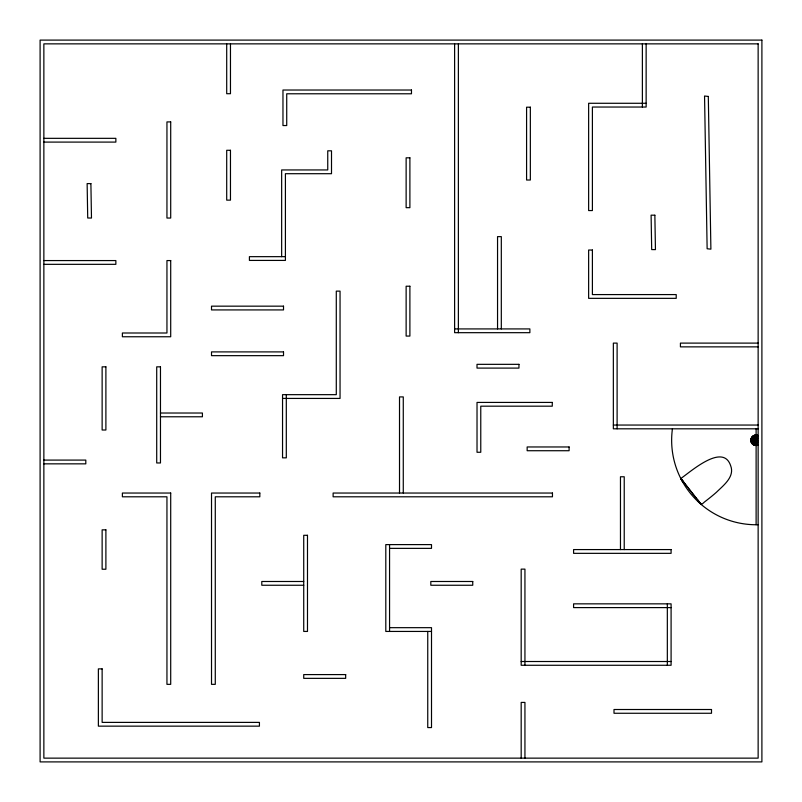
<?xml version="1.0" encoding="UTF-8"?>
<svg xmlns="http://www.w3.org/2000/svg" width="802" height="802" viewBox="0 0 802 802"><rect width="100%" height="100%" fill="white"/><g stroke="black" fill="none" stroke-linecap="round" stroke-linejoin="round"><path stroke-width="1.2" d="M755.644 445.531L756.587 435.015M755.394 445.511L756.827 435.045M755.153 445.471L757.078 435.085M754.913 445.421L757.319 435.135M754.662 445.351L757.569 435.205M754.411 445.27L757.81 435.275M754.171 445.19L758.141 435.636M753.93 445.08L756.116 440.278L754.171 435.366M753.69 444.97L756.116 440.278L753.93 435.476M753.459 444.839L756.116 440.278L753.69 435.586M753.228 444.699L756.116 440.278L753.459 435.717M753.008 444.539L756.116 440.278L753.228 435.857M752.787 444.378L756.116 440.278L753.008 436.007M752.577 444.198L756.116 440.278L752.787 436.178M752.386 444.007L758.141 438.253M752.196 443.807L756.116 440.278L758.141 442.303M752.015 443.606L756.116 440.278L752.577 436.358M751.855 443.386L756.116 440.278L752.386 436.549M751.695 443.165L756.116 440.278L758.141 444.92M751.554 442.935L756.116 440.278L752.196 436.739M751.424 442.704L756.116 440.278L752.015 436.95M751.314 442.463L756.116 440.278L751.855 437.16M751.203 442.223L756.116 440.278L751.695 437.391M751.113 441.972L756.116 440.278L751.554 437.621M751.043 441.732L756.116 440.278L751.424 437.852M750.973 441.481L756.116 440.278L751.314 438.092M750.923 441.24L756.116 440.278L751.203 438.333M750.883 440.99L756.116 440.278L751.113 438.574M750.852 440.749L756.116 440.278L751.043 438.824M750.842 440.509L756.116 440.278L750.973 439.075M684.738 483.536L680.788 478.503L682.753 482.142A84.471 84.471 0 0 0 756.116 524.749L758.141 524.719M646.141 103.278L588.638 103.278L588.638 210.565L592.397 210.565L592.397 107.037L646.141 107.037L646.141 43.859M43.859 138.335L115.859 138.335L115.859 142.094L43.859 142.094M285.412 256.66L249.412 256.66L249.412 260.419L285.412 260.419L285.412 173.703L331.507 173.703L331.507 150.816L327.747 150.816L327.747 169.944L281.652 169.944L281.652 256.66M43.859 260.57L115.859 260.57L115.859 264.329L43.859 264.329M454.614 328.92L529.871 328.92L529.871 332.68L454.614 332.68L454.614 43.859M758.141 343.106L680.427 343.106L680.427 346.865L758.141 346.865M282.545 398.424L340.048 398.424L340.048 291.126L336.289 291.126L336.289 394.664L282.545 394.664L282.545 457.842L286.304 457.842L286.304 394.664M160.47 413.02L202.415 413.02L202.415 416.779L160.47 416.779M613.35 425.05L758.141 425.05M758.141 428.809L613.35 428.809L613.35 343.106L617.109 343.106L617.109 428.809M750.832 440.278L758.141 440.278M43.859 460.087L85.804 460.087L85.804 463.847L43.859 463.847M389.561 548.367L431.506 548.367L431.506 544.608L385.802 544.608L385.802 631.435L431.506 631.435M303.727 581.49L261.793 581.49L261.793 585.249L303.727 585.249M671.094 607.605L573.59 607.605L573.59 603.846L671.094 603.846L671.094 665.269L521.18 665.269L521.18 569.129L524.939 569.129L524.939 665.269M389.561 627.675L431.506 627.675L431.506 727.574L427.747 727.574L427.747 631.435M521.18 661.51L671.094 661.51M750.842 440.037L756.116 440.278L750.923 439.316M750.852 439.807L756.116 440.278L750.883 439.556M699.805 502.684C701.008 505.851 702.773 503.415 704.527 501.952C708.577 498.824 712.597 495.666 716.427 492.278C723.384 485.41 734.953 476.829 730.662 465.731C723.133 442.774 691.344 471.135 680.808 478.533L682.753 482.142M700.066 503.014L699.514 502.303M687.926 487.576L680.808 478.533A84.471 84.471 0 0 1 672.427 428.819M688.707 488.588L695.725 497.511M697.459 499.696L701.259 504.518L695.204 496.849M681.82 479.827L680.808 478.533L700.166 503.125M698.642 501.21L699.585 502.403M683.154 481.531L681.921 479.947L682.302 480.428M754.411 435.275L757.81 445.27M754.662 435.205L757.569 445.351M754.913 435.135L757.319 445.421M755.153 435.085L757.078 445.471M755.394 435.045L756.827 445.511M755.644 435.015L756.587 445.531M755.875 435.005L756.346 445.551M756.116 428.809L756.116 524.749M667.334 603.846L667.334 665.269M642.382 43.859L642.382 107.037M624.227 549.581L624.227 476.769L620.467 476.769L620.467 549.581M524.939 758.141L524.939 702.422L521.18 702.422L521.18 758.141M501.31 328.92L501.31 236.63L497.551 236.63L497.551 328.92M458.373 43.859L458.373 332.68M403.276 493.04L403.276 396.91L399.516 396.91L399.516 493.04M389.561 544.608L389.561 631.435M230.465 43.859L230.465 93.714L226.705 93.714L226.705 43.859M761.9 40.1L40.1 40.1L40.1 761.9L761.9 761.9L761.9 40.1M758.141 43.859L43.859 43.859L43.859 758.141L758.141 758.141L758.141 43.859M411.476 90.024L282.966 90.024L282.966 125.543L286.725 125.543L286.725 93.784L411.476 93.784L411.476 90.024M530.343 107.197L526.583 107.197L526.583 180.019L530.343 180.019L530.343 107.197M170.706 121.914L166.946 121.914L166.946 218.044L170.706 218.044L170.706 121.914M230.465 150.285L226.705 150.285L226.705 200.139L230.465 200.139L230.465 150.285M409.892 157.814L406.133 157.814L406.133 207.668L409.892 207.668L409.892 157.814M592.397 250.023L588.638 250.023L588.638 298.344L676.216 298.344L676.216 294.585L592.397 294.585L592.397 250.023M170.706 260.57L166.946 260.57L166.946 333L122.385 333L122.385 336.76L170.706 336.76L170.706 260.57M409.892 286.224L406.133 286.224L406.133 336.068L409.892 336.068L409.892 286.224M283.517 306.163L211.517 306.163L211.517 309.923L283.517 309.923L283.517 306.163M283.517 351.898L211.517 351.898L211.517 355.657L283.517 355.657L283.517 351.898M518.954 364.339L477.01 364.339L477.01 368.098L518.954 368.098L518.954 364.339M105.894 366.835L102.135 366.835L102.135 430.012L105.894 430.012L105.894 366.835M160.47 366.835L156.711 366.835L156.711 462.965L160.47 462.965L160.47 366.835M552.277 402.424L477.02 402.424L477.02 452.268L480.769 452.268L480.769 406.183L552.277 406.183L552.277 402.424M569.099 446.965L527.155 446.965L527.155 450.724L569.099 450.724L569.099 446.965M170.706 493.04L122.385 493.04L122.385 496.799L166.946 496.799L166.946 684.347L170.706 684.347L170.706 493.04M259.828 493.04L211.517 493.04L211.517 684.347L215.277 684.347L215.277 496.799L259.828 496.799L259.828 493.04M552.458 493.04L333.121 493.04L333.121 496.799L552.458 496.799L552.458 493.04M105.894 529.851L102.135 529.851L102.135 569.23L105.894 569.23L105.894 529.851M307.487 535.295L303.727 535.295L303.727 631.435L307.487 631.435L307.487 535.295M671.094 549.581L573.59 549.581L573.59 553.34L671.094 553.34L671.094 549.581M472.749 581.49L430.814 581.49L430.814 585.249L472.749 585.249L472.749 581.49M102.135 668.878L98.375 668.878L98.375 726.151L259.427 726.151L259.427 722.391L102.135 722.391L102.135 668.878M345.672 674.592L303.727 674.592L303.727 678.352L345.672 678.352L345.672 674.592M711.504 709.509L614.001 709.509L614.001 713.269L711.504 713.269L711.504 709.509M90.897 183.628L87.137 183.588L87.719 218.004L91.478 218.044L90.897 183.628M654.863 215.207L651.104 215.167L651.685 249.582L655.445 249.622L654.863 215.207M708.306 96.441L704.547 96.019L707.133 248.75L710.893 249.161L708.306 96.441"/></g></svg>
